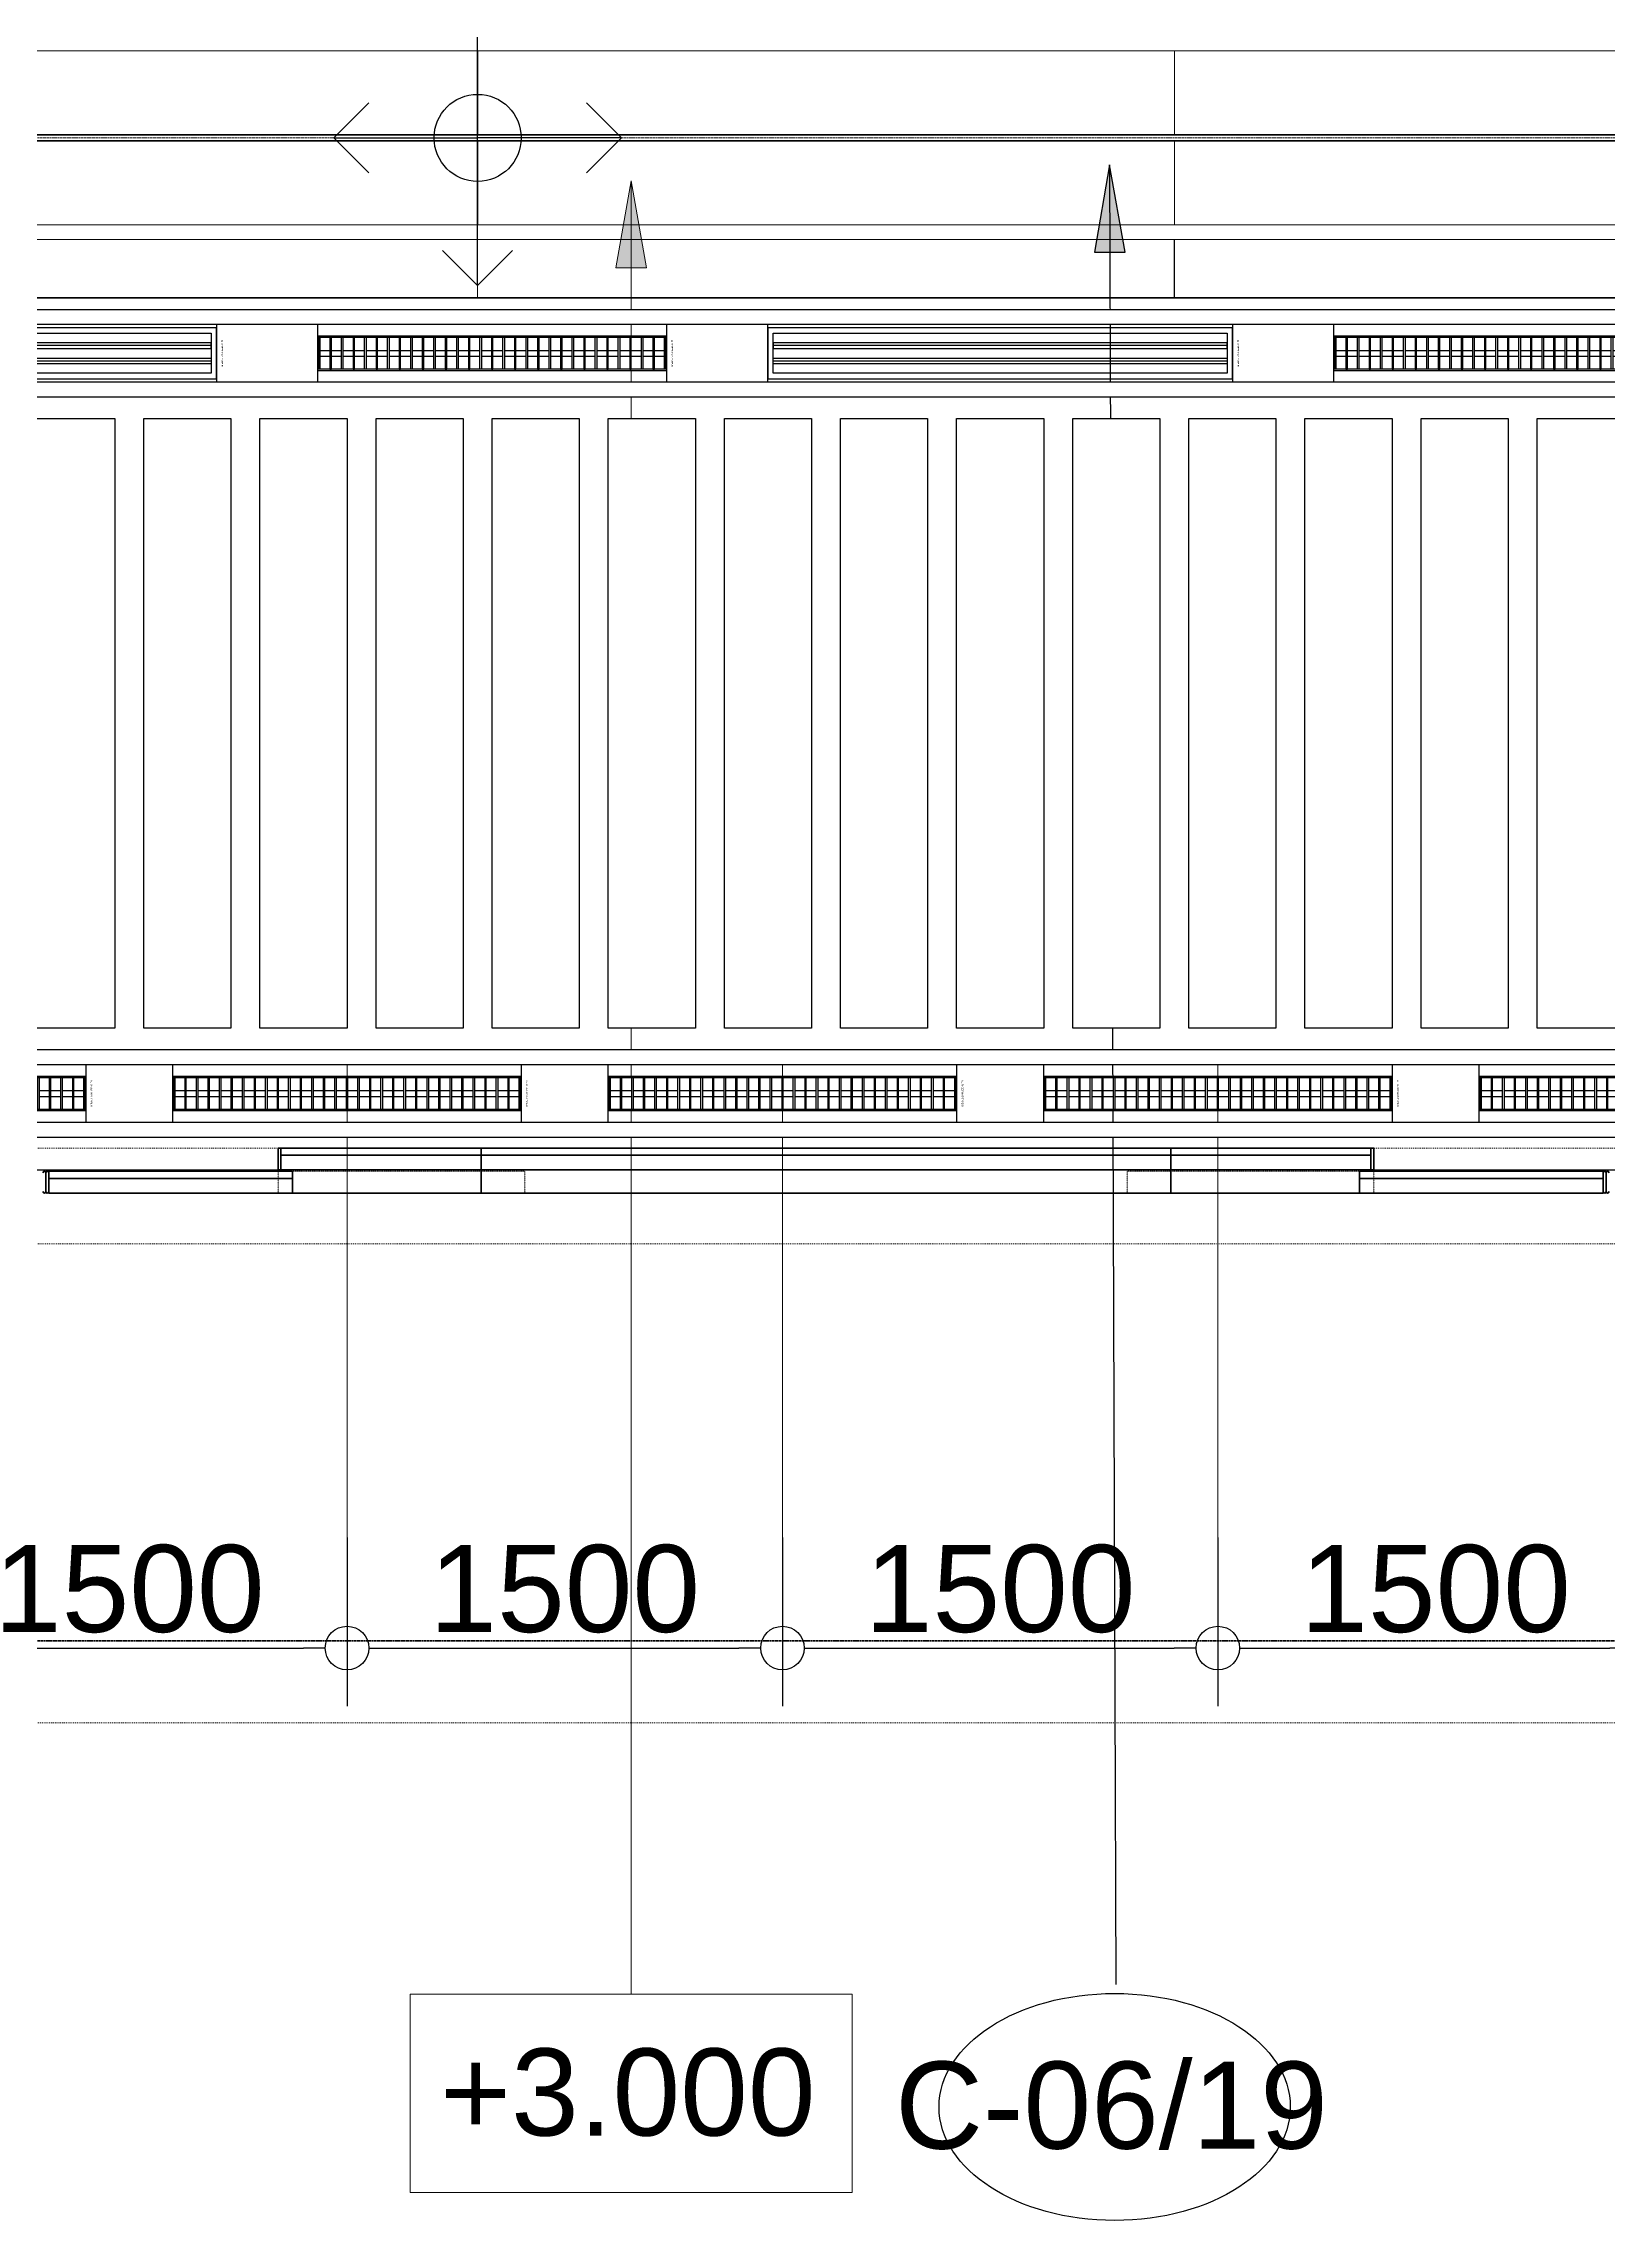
# Model space of a CAD drawing. Header units: millimetres. Extents: x -853228 to -774597, y -17231 to 22435.
# Drawn here: x -808878 to -803487, y -3595 to 3904 of the extents above; entities that cross this region are included whole.
import ezdxf
from ezdxf.enums import TextEntityAlignment as Align
from ezdxf.xclip import XClip

# ---------------------------------------------------------------- set-up
doc = ezdxf.new("R2010")
doc.units = ezdxf.units.MM
doc.header["$XCLIPFRAME"] = 0
for name, pattern in [('DASH', [6.35, 3.175, -3.175]), ('DPA_Grid _ Level 100', [10, 5.5, -1.6, 1.3, -1.6]), ('DPA_Hidden 50', [3, 2, -1]), ('DPA_Hidden 500', [1.4, 0.8, -0.6])]:
    doc.linetypes.add(name, pattern=pattern)
for name, color, linetype in [('000 - WIPEOUT', 250, 'Continuous'), ('001 - ASCESSORIES', 251, 'Continuous'), ('A04_TUBE SERIES', 2, 'Continuous'), ('A11_ALU.SOLID SHEET', 2, 'Continuous')]:
    doc.layers.add(name, color=color, linetype=linetype)
for name, color, linetype, lineweight in [('A-ANNO-DIMS', 1, 'Continuous', 9), ('A-ANNO-NOTE', 3, 'Continuous', 25), ('A-DETL', 1, 'Continuous', 70), ('A-GENM', 1, 'Continuous', 9), ('A-GENM-HDLN', 2, 'DPA_Hidden 500', 9), ('A-GLAZ-CURT', 2, 'Continuous', 9), ('G-ANNO-SECL', 3, 'Continuous', 9), ('G-ANNO-TEXT', 3, 'Continuous', 9), ('I-WALL-E', 2, 'Continuous', 35), ('Q-SPCQ', 2, 'Continuous', 35), ('Q-SPCQ-HDLN', 2, 'DASH', 9), ('S-GRID', 251, 'Continuous', 9)]:
    doc.layers.add(name, color=color, linetype=linetype, lineweight=lineweight)
doc.styles.add('Arial_2', font='arial.ttf', dxfattribs={"height": 300})
doc.dimstyles.new('DPA-DIM-3_0_C-C', dxfattribs={"dimscale": 304.8, "dimtxt": 306.07782, "dimasz": 0.492126, "dimexe": 0.656168, "dimexo": 0.0625, "dimgap": 0.164042, "dimtad": 1, "dimdec": 0, "dimzin": 0, "dimdsep": 46, "dimtxsty": 'Arial_2', "dimblk1": 'DOTBLANK', "dimblk2": 'DOTBLANK', "dimsah": 1, "dimcen": 0.09, "dimdle": 0.656168, "dimadec": 8, "dimazin": 0, "dimtfac": 1, "dimtdec": 4, "dimtix": 1, "dimtmove": 0, "dimatfit": 3, "dimfxl": 1.312336, "dimfxlon": 1, "dimtvp": 1, "dimtolj": 1, "dimtzin": 0, "dimarcsym": 2})

# ---------------------------------------------------------------- blocks, each defined once
blk = doc.blocks.new('DPA_Speciality_PlatformScreenDoor - Length_135300-12767973-4261-01 ENLARGED UPPER PLATFORM LEVEL - REFLECTED CEILING PLAN - SHEET 2')
at = {"layer": 'A-GENM'}
for p, q in [((86962.5, -250), (86764.7, -250)), ((86764.7, -250), (86962.5, -250)), ((86857.5, -250), (86767.5, -250)), ((86767.5, -250), (86857.5, -250)), ((86867.5, -250), (86957.5, -250)), ((86957.5, -250), (86867.5, -250)), ((91337.5, -250), (91535.3, -250)), ((91535.3, -250), (91337.5, -250)), ((91432.5, -250), (91342.5, -250)), ((91342.5, -250), (91432.5, -250)), ((91442.5, -250), (91532.5, -250)), ((91532.5, -250), (91442.5, -250)), ((87515.3, -330), (87639.1, -330)), ((87525.9, -330), (87579, -330)), ((87575.4, -330), (87628.5, -330)), ((89115.3, -330), (89239.1, -330)), ((89125.9, -330), (89179, -330)), ((89175.4, -330), (89228.5, -330))]:
    blk.add_line(p, q, dxfattribs=at)
at = {"layer": 'A-GENM-HDLN'}
for p, q in [((87262.5, -175), (87262.5, -250)), ((87262.5, -175), (88112.5, -175)), ((88112.5, -250), (88112.5, -175)), ((90187.5, -250), (90187.5, -175)), ((91037.5, -175), (90187.5, -175)), ((91037.5, -175), (91037.5, -250)), ((87262.5, -250), (88112.5, -250)), ((91037.5, -250), (90187.5, -250))]:
    blk.add_line(p, q, dxfattribs=at)
at = {"layer": 'Q-SPCQ', "linetype": 'DASH', "lineweight": 9}
blk.add_line((61742.7, 1650), (132340.1, 1650), dxfattribs=at)
at = {"layer": 'Q-SPCQ'}
for p, q in [((86462.5, -245), (86462.5, -180)), ((86462.5, -180), (86462.5, -245)), ((86462.5, -180), (86462.5, -245)), ((86462.5, -245), (86462.5, -180)), ((87312.5, -175), (86472.5, -175)), ((86472.5, -175), (87312.5, -175)), ((86472.5, -175), (86472.5, -225)), ((86472.5, -175), (86472.5, -225)), ((86472.5, -245), (86472.5, -180)), ((86472.5, -180), (86472.5, -245)), ((86502.5, -175), (87282.5, -175)), ((87282.5, -175), (86502.5, -175)), ((87282.5, -175), (86502.5, -175)), ((86502.5, -175), (87282.5, -175)), ((87262.5, -175), (87962.5, -175)), ((87312.5, -225), (87312.5, -175)), ((87312.5, -175), (87312.5, -225)), ((87962.5, -175), (87962.5, -330)), ((87962.5, -175), (90337.5, -175)), ((87962.5, -330), (87962.5, -175)), ((87962.5, -200), (87962.5, -175.9)), ((87962.5, -175.9), (87962.5, -200)), ((87962.5, -305), (87962.5, -200)), ((87962.5, -200), (87962.5, -305)), ((90337.5, -175), (90337.5, -330)), ((90337.5, -175), (91037.5, -175)), ((90337.5, -330), (90337.5, -175)), ((90337.5, -200), (90337.5, -175.9)), ((90337.5, -175.9), (90337.5, -200)), ((90337.5, -305), (90337.5, -200)), ((90337.5, -200), (90337.5, -305)), ((90987.5, -175), (91827.5, -175)), ((91827.5, -175), (90987.5, -175)), ((90987.5, -175), (90987.5, -225)), ((90987.5, -225), (90987.5, -175)), ((91797.5, -175), (91017.5, -175)), ((91017.5, -175), (91797.5, -175)), ((91017.5, -175), (91797.5, -175)), ((91797.5, -175), (91017.5, -175)), ((91827.5, -225), (91827.5, -175)), ((91827.5, -225), (91827.5, -175)), ((91827.5, -180), (91827.5, -245)), ((91827.5, -245), (91827.5, -180)), ((91837.5, -245), (91837.5, -180)), ((91837.5, -180), (91837.5, -245)), ((91837.5, -180), (91837.5, -245)), ((91837.5, -245), (91837.5, -180)), ((86472.5, -225), (87312.5, -225)), ((87312.5, -225), (86472.5, -225)), ((86472.5, -250), (86472.5, -225)), ((86472.5, -225), (86472.5, -250)), ((87312.5, -225), (86472.5, -225)), ((86472.5, -225), (86472.5, -250)), ((86472.5, -250), (86472.5, -225)), ((86472.5, -225), (87312.5, -225)), ((87312.5, -225), (86472.5, -225)), ((86472.5, -225), (87312.5, -225)), ((86472.5, -250), (87312.5, -250)), ((87312.5, -250), (86472.5, -250)), ((86472.5, -250), (87312.5, -250)), ((87312.5, -250), (86472.5, -250)), ((87282.5, -225), (86502.5, -225)), ((86502.5, -225), (87282.5, -225)), ((86502.5, -225), (87282.5, -225)), ((87282.5, -225), (86502.5, -225)), ((87262.5, -225), (86522.5, -225)), ((86522.5, -225), (87262.5, -225)), ((87262.5, -225), (86522.5, -225)), ((86522.5, -225), (87262.5, -225)), ((87262.5, -250), (86522.5, -250)), ((86522.5, -250), (87262.5, -250)), ((87262.5, -250), (86522.5, -250)), ((86522.5, -250), (87262.5, -250)), ((87262.5, -305), (87262.5, -250)), ((87262.5, -250), (87262.5, -330)), ((87272.5, -255), (87262.5, -255)), ((87262.5, -255), (87262.5, -330)), ((87262.5, -330), (87262.5, -255)), ((87262.5, -255), (87272.5, -255)), ((87272.5, -330), (87272.5, -255)), ((87272.5, -255), (87272.5, -330)), ((87962.5, -255), (87272.5, -255)), ((87272.5, -255), (87962.5, -255)), ((87272.5, -255), (87272.5, -305)), ((87272.5, -255), (87272.5, -305)), ((87312.5, -225), (87312.5, -250)), ((87312.5, -225), (87312.5, -250)), ((87312.5, -250), (87312.5, -225)), ((87312.5, -225), (87312.5, -250)), ((87322.5, -255), (87902.5, -255)), ((87902.5, -255), (87322.5, -255)), ((87912.5, -255), (87322.5, -255)), ((87322.5, -255), (87912.5, -255)), ((90337.5, -255), (87962.5, -255)), ((87962.5, -255), (90337.5, -255)), ((87962.5, -255), (87962.5, -305)), ((87962.5, -255), (87962.5, -305)), ((87962.5, -305), (87962.5, -255)), ((87962.5, -255), (87962.5, -305)), ((90287.5, -255), (88012.5, -255)), ((88012.5, -255), (90287.5, -255)), ((88022.5, -255), (90277.5, -255)), ((90277.5, -255), (88022.5, -255)), ((90337.5, -255), (91027.5, -255)), ((91027.5, -255), (90337.5, -255)), ((90337.5, -255), (90337.5, -305)), ((90337.5, -305), (90337.5, -255)), ((90337.5, -305), (90337.5, -255)), ((90337.5, -255), (90337.5, -305)), ((90387.5, -255), (90977.5, -255)), ((90977.5, -255), (90387.5, -255)), ((90977.5, -255), (90397.5, -255)), ((90397.5, -255), (90977.5, -255)), ((91827.5, -225), (90987.5, -225)), ((90987.5, -225), (91827.5, -225)), ((90987.5, -250), (90987.5, -225)), ((90987.5, -250), (90987.5, -225)), ((91827.5, -225), (90987.5, -225)), ((90987.5, -225), (90987.5, -250)), ((90987.5, -250), (90987.5, -225)), ((90987.5, -225), (91827.5, -225)), ((90987.5, -225), (91827.5, -225)), ((91827.5, -225), (90987.5, -225)), ((91827.5, -250), (90987.5, -250)), ((90987.5, -250), (91827.5, -250)), ((90987.5, -250), (91827.5, -250)), ((91827.5, -250), (90987.5, -250)), ((91017.5, -225), (91797.5, -225)), ((91797.5, -225), (91017.5, -225)), ((91797.5, -225), (91017.5, -225)), ((91017.5, -225), (91797.5, -225)), ((91027.5, -255), (91027.5, -330)), ((91037.5, -255), (91027.5, -255)), ((91027.5, -255), (91037.5, -255)), ((91027.5, -330), (91027.5, -255)), ((91027.5, -305), (91027.5, -255)), ((91027.5, -305), (91027.5, -255)), ((91037.5, -225), (91777.5, -225)), ((91777.5, -225), (91037.5, -225)), ((91037.5, -225), (91777.5, -225)), ((91777.5, -225), (91037.5, -225)), ((91037.5, -250), (91777.5, -250)), ((91777.5, -250), (91037.5, -250)), ((91037.5, -250), (91777.5, -250)), ((91777.5, -250), (91037.5, -250)), ((91037.5, -330), (91037.5, -250)), ((91037.5, -250), (91037.5, -305)), ((91037.5, -330), (91037.5, -255)), ((91037.5, -255), (91037.5, -330)), ((91827.5, -225), (91827.5, -250)), ((91827.5, -250), (91827.5, -225)), ((91827.5, -250), (91827.5, -225)), ((91827.5, -225), (91827.5, -250)), ((87262.5, -329.1), (87262.5, -305)), ((87262.5, -330), (87962.5, -330)), ((87262.5, -330), (87272.5, -330)), ((87272.5, -330), (87262.5, -330)), ((87962.5, -305), (87272.5, -305)), ((87272.5, -305), (87952.5, -305)), ((87272.5, -305), (87272.5, -330)), ((87272.5, -305), (87272.5, -330)), ((87272.5, -305), (87952.5, -305)), ((87952.5, -305), (87272.5, -305)), ((87272.5, -330), (87272.5, -305)), ((87272.5, -305), (87272.5, -330)), ((87962.5, -305), (87272.5, -305)), ((87272.5, -305), (87962.5, -305)), ((87952.5, -330), (87272.5, -330)), ((87272.5, -330), (87962.5, -330)), ((87272.5, -330), (87952.5, -330)), ((87952.5, -330), (87272.5, -330)), ((87902.5, -305), (87322.5, -305)), ((87322.5, -305), (87902.5, -305)), ((87902.5, -305), (87322.5, -305)), ((87322.5, -305), (87902.5, -305)), ((87912.5, -305), (87322.5, -305)), ((87322.5, -305), (87912.5, -305)), ((87322.5, -305), (87902.5, -305)), ((87902.5, -305), (87322.5, -305)), ((87902.5, -330), (87322.5, -330)), ((87322.5, -330), (87902.5, -330)), ((87902.5, -330), (87322.5, -330)), ((87322.5, -330), (87902.5, -330)), ((87952.5, -305), (87962.5, -305)), ((87962.5, -330), (87952.5, -330)), ((87962.5, -329.1), (87962.5, -305)), ((90337.5, -305), (87962.5, -305)), ((87962.5, -305), (87972.5, -305)), ((87962.5, -330), (87962.5, -305)), ((87962.5, -305), (87962.5, -330)), ((90337.5, -305), (87962.5, -305)), ((87962.5, -305), (90337.5, -305)), ((87962.5, -305), (87962.5, -329.1)), ((87962.5, -330), (87962.5, -305)), ((87962.5, -305), (87962.5, -330)), ((87962.5, -330), (90337.5, -330)), ((87972.5, -330), (87962.5, -330)), ((87962.5, -330), (90337.5, -330)), ((87972.5, -305), (90327.5, -305)), ((87972.5, -305), (90327.5, -305)), ((90327.5, -305), (87972.5, -305)), ((90327.5, -330), (87972.5, -330)), ((87972.5, -330), (90327.5, -330)), ((90327.5, -330), (87972.5, -330)), ((90287.5, -305), (88012.5, -305)), ((88012.5, -305), (90287.5, -305)), ((90277.5, -305), (88022.5, -305)), ((88022.5, -305), (90277.5, -305)), ((90277.5, -305), (88022.5, -305)), ((88022.5, -305), (90277.5, -305)), ((88022.5, -305), (90277.5, -305)), ((90277.5, -305), (88022.5, -305)), ((90277.5, -330), (88022.5, -330)), ((88022.5, -330), (90277.5, -330)), ((90277.5, -330), (88022.5, -330)), ((88022.5, -330), (90277.5, -330)), ((90327.5, -305), (90337.5, -305)), ((90337.5, -330), (90327.5, -330)), ((90337.5, -329.1), (90337.5, -305)), ((90337.5, -305), (90347.5, -305)), ((91027.5, -305), (90337.5, -305)), ((90337.5, -305), (90337.5, -330)), ((90337.5, -330), (90337.5, -305)), ((90337.5, -305), (91027.5, -305)), ((91027.5, -305), (90337.5, -305)), ((90337.5, -305), (90337.5, -329.1)), ((90337.5, -330), (90337.5, -305)), ((90337.5, -305), (90337.5, -330)), ((90337.5, -330), (91037.5, -330)), ((90337.5, -330), (91027.5, -330)), ((90347.5, -330), (90337.5, -330)), ((90347.5, -305), (91027.5, -305)), ((91027.5, -305), (90347.5, -305)), ((90347.5, -305), (91027.5, -305)), ((91027.5, -330), (90347.5, -330)), ((91027.5, -330), (90347.5, -330)), ((90347.5, -330), (91027.5, -330)), ((90387.5, -305), (90977.5, -305)), ((90977.5, -305), (90387.5, -305)), ((90397.5, -305), (90977.5, -305)), ((90977.5, -305), (90397.5, -305)), ((90397.5, -305), (90977.5, -305)), ((90977.5, -305), (90397.5, -305)), ((90977.5, -305), (90397.5, -305)), ((90397.5, -305), (90977.5, -305)), ((90397.5, -330), (90977.5, -330)), ((90977.5, -330), (90397.5, -330)), ((90397.5, -330), (90977.5, -330)), ((90977.5, -330), (90397.5, -330)), ((91027.5, -330), (91027.5, -305)), ((91027.5, -330), (91027.5, -305)), ((91027.5, -305), (91027.5, -330)), ((91027.5, -330), (91027.5, -305)), ((91027.5, -330), (91037.5, -330)), ((91037.5, -330), (91027.5, -330)), ((91037.5, -305), (91037.5, -329.1))]:
    blk.add_line(p, q, dxfattribs=at)
for centre, start, end in [((86457.5, -180), 0, 180), ((86457.5, -180), 60, 120), ((86457.5, -180), 360, 30), ((86467.5, -180), 0, 180), ((86467.5, -180), 150, 180), ((86467.5, -180), 60, 120), ((86467.5, -180), 0, 45), ((91832.5, -180), 0, 180), ((91832.5, -180), 135, 180), ((91832.5, -180), 60, 120), ((91832.5, -180), 360, 30), ((91842.5, -180), 0, 180), ((91842.5, -180), 150, 180), ((91842.5, -180), 60, 120), ((86457.5, -245), 180, 0), ((86457.5, -245), 240, 300), ((86457.5, -245), 330, 0), ((86467.5, -245), 180, 210), ((86467.5, -245), 180, 360), ((86467.5, -245), 240, 300), ((86467.5, -245), 330, 360), ((91832.5, -245), 180, 210), ((91832.5, -245), 180, 0), ((91832.5, -245), 240, 300), ((91832.5, -245), 330, 0), ((91842.5, -245), 180, 210), ((91842.5, -245), 180, 360), ((91842.5, -245), 240, 300)]:
    blk.add_arc(centre, 5, start, end, dxfattribs=at)
at = {"layer": 'Q-SPCQ-HDLN'}
for p, q in [((132340.1, 0), (61742.7, 0)), ((132340.1, -330), (61742.7, -330)), ((132340.1, -400), (61742.7, -400))]:
    blk.add_line(p, q, dxfattribs=at)
blk = doc.blocks.new('Ceiling Tags - Ceiling Tags-9510765-4261-01 ENLARGED UPPER PLATFORM LEVEL - REFLECTED CEILING PLAN - SHEET 2')
at = {"layer": 'A-ANNO-NOTE'}
blk.add_ellipse((0, 0), major_axis=(6.049, 0), ratio=0.646436, dxfattribs=at)
blk = doc.blocks.new('DPA_AN_Setting out - Center-8732820-4261-01 ENLARGED UPPER PLATFORM LEVEL - REFLECTED CEILING PLAN - SHEET 2')
at = {"layer": 'A-ANNO-NOTE'}
for p, q in [((-1.206, 3.877), (0, 5.083)), ((1.206, 3.877), (0, 5.083)), ((0, 0), (0, 5.083)), ((-3.744, 1.206), (-4.95, 0)), ((3.744, 1.206), (4.95, 0)), ((-3.744, -1.206), (-4.95, 0)), ((-4.95, 0), (0, 0)), ((4.95, 0), (0, 0)), ((3.744, -1.206), (4.95, 0)), ((0, -5.083), (0, 0)), ((-1.206, -3.877), (0, -5.083)), ((1.206, -3.877), (0, -5.083))]:
    blk.add_line(p, q, dxfattribs=at)
blk.add_circle((0, 0), 1.5, dxfattribs=at)
blk = doc.blocks.new('System Panel - DPA-AR_Metal Ceiling Rectangular Panel-V7-4261-01 ENLARGED UPPER PLATFORM LEVEL - REFLECTED CEILING PLAN - SHEET 2')
at = {"layer": 'A-GLAZ-CURT'}
for p, q in [((-818782.4, 3229), (-821182.4, 3229)), ((-821182.4, 3229), (-821182.4, 3029)), ((-821182.4, 3029), (-821182.4, 3229)), ((-821182.4, 3229), (-818782.4, 3229)), ((-818782.4, 3029), (-818782.4, 3229)), ((-818782.4, 3229), (-818782.4, 3029)), ((-821182.4, 3029), (-818782.4, 3029)), ((-818782.4, 3029), (-821182.4, 3029))]:
    blk.add_line(p, q, dxfattribs=at)
blk = doc.blocks.new('System Panel - DPA-AR_Metal Ceiling Rectangular Panel-V11-4261-01 ENLARGED UPPER PLATFORM LEVEL - REFLECTED CEILING PLAN - SHEET 2')
at = {"layer": 'A-GLAZ-CURT'}
for p, q in [((-825657.4, 3229), (-827782.3, 3229)), ((-827782.3, 3229), (-827782.3, 3029)), ((-827782.3, 3029), (-827782.3, 3229)), ((-827782.3, 3229), (-825657.4, 3229)), ((-827782.3, 3029), (-825657.3, 3029)), ((-825657.3, 3029), (-827782.3, 3029))]:
    blk.add_line(p, q, dxfattribs=at)
blk = doc.blocks.new('System Panel - DPA-AR_Metal Ceiling Rectangular Panel-V18-4261-01 ENLARGED UPPER PLATFORM LEVEL - REFLECTED CEILING PLAN - SHEET 2')
at = {"layer": 'A-GLAZ-CURT'}
for p, q in [((-807382.3, 3879), (-809782.3, 3879)), ((-809782.3, 3879), (-809782.3, 3589)), ((-809782.3, 3589), (-809782.3, 3879)), ((-809782.3, 3879), (-807382.3, 3879)), ((-807382.3, 3589), (-807382.3, 3879)), ((-807382.3, 3879), (-807382.3, 3589)), ((-809782.3, 3569), (-809782.3, 3279)), ((-809782.3, 3279), (-809782.3, 3569)), ((-807382.3, 3279), (-807382.3, 3569)), ((-807382.3, 3569), (-807382.3, 3279)), ((-809782.3, 3279), (-807382.3, 3279)), ((-807382.3, 3279), (-809782.3, 3279))]:
    blk.add_line(p, q, dxfattribs=at)
blk = doc.blocks.new('System Panel - DPA-AR_Metal Ceiling Rectangular Panel-V19-4261-01 ENLARGED UPPER PLATFORM LEVEL - REFLECTED CEILING PLAN - SHEET 2')
at = {"layer": 'A-GLAZ-CURT'}
for p, q in [((-802857.4, 3879), (-804982.3, 3879)), ((-804982.3, 3879), (-804982.3, 3589)), ((-804982.3, 3589), (-804982.3, 3879)), ((-804982.3, 3879), (-802857.4, 3879)), ((-804982.3, 3569), (-804982.3, 3279)), ((-804982.3, 3279), (-804982.3, 3569)), ((-804982.3, 3279), (-802857.4, 3279)), ((-802857.4, 3279), (-804982.3, 3279))]:
    blk.add_line(p, q, dxfattribs=at)
blk = doc.blocks.new('*U470')
at = {"layer": 'A-GLAZ-CURT'}
for name, p in [('System Panel - DPA-AR_Metal Ceiling Rectangular Panel-V18-4261-01 ENLARGED UPPER PLATFORM LEVEL - REFLECTED CEILING PLAN - SHEET 2', (801682.4, -3579)), ('System Panel - DPA-AR_Metal Ceiling Rectangular Panel-V18-4261-01 ENLARGED UPPER PLATFORM LEVEL - REFLECTED CEILING PLAN - SHEET 2', (804082.4, -3579)), ('System Panel - DPA-AR_Metal Ceiling Rectangular Panel-V19-4261-01 ENLARGED UPPER PLATFORM LEVEL - REFLECTED CEILING PLAN - SHEET 2', (801682.4, -3579)), ('System Panel - DPA-AR_Metal Ceiling Rectangular Panel-V7-4261-01 ENLARGED UPPER PLATFORM LEVEL - REFLECTED CEILING PLAN - SHEET 2', (813082.4, -3579)), ('System Panel - DPA-AR_Metal Ceiling Rectangular Panel-V7-4261-01 ENLARGED UPPER PLATFORM LEVEL - REFLECTED CEILING PLAN - SHEET 2', (815482.4, -3579)), ('System Panel - DPA-AR_Metal Ceiling Rectangular Panel-V11-4261-01 ENLARGED UPPER PLATFORM LEVEL - REFLECTED CEILING PLAN - SHEET 2', (824482.4, -3579))]:
    blk.add_blockref(name, p, dxfattribs=at)
blk = doc.blocks.new('_DotBlank')
at = {"color": 0, "linetype": 'ByBlock', "lineweight": -2}
blk.add_line((-0.5, 0), (-1, 0), dxfattribs=at)
blk.add_circle((0, 0), 0.5, dxfattribs=at)
blk = doc.blocks.new('*D441')
at = {"layer": 'A-ANNO-DIMS', "color": 0, "lineweight": -2, "transparency": 16777216}
for p, q in [((-7650, -4821.6), (-7650, -5402.5)), ((-6150, -4821.6), (-6150, -5402.5)), ((-7500, -5202.5), (-6300, -5202.5))]:
    blk.add_line(p, q, dxfattribs=at)
at = {"layer": 'Defpoints', "color": 0, "transparency": 16777216}
for p in [(-7650, -4802.5), (-6150, -4802.5), (-6150, -5202.5)]:
    blk.add_point(p, dxfattribs=at)
at = {"layer": 'A-ANNO-DIMS', "color": 0, "lineweight": -2, "transparency": 16777216, "xscale": 150, "yscale": 150, "zscale": 150, "rotation": 180}
blk.add_blockref('_DotBlank', (-7650, -5202.5), dxfattribs=at)
at = {"layer": 'A-ANNO-DIMS', "color": 0, "lineweight": -2, "transparency": 16777216, "xscale": 150, "yscale": 150, "zscale": 150}
blk.add_blockref('_DotBlank', (-6150, -5202.5), dxfattribs=at)
at = {"layer": 'A-ANNO-DIMS', "color": 0, "transparency": 16777216, "insert": (-6900, -4999.4), "char_height": 300, "width": 1107.531, "attachment_point": 5, "style": 'Arial_2'}
blk.add_mtext('\\A1;1500', dxfattribs=at)
blk = doc.blocks.new('*D442')
at = {"layer": 'A-ANNO-DIMS', "color": 0, "lineweight": -2, "transparency": 16777216}
for p, q in [((-6150, -4821.6), (-6150, -5402.5)), ((-4650, -4821.6), (-4650, -5402.5)), ((-6000, -5202.5), (-4800, -5202.5))]:
    blk.add_line(p, q, dxfattribs=at)
at = {"layer": 'Defpoints', "color": 0, "transparency": 16777216}
for p in [(-6150, -4802.5), (-4650, -4802.5), (-4650, -5202.5)]:
    blk.add_point(p, dxfattribs=at)
at = {"layer": 'A-ANNO-DIMS', "color": 0, "lineweight": -2, "transparency": 16777216, "xscale": 150, "yscale": 150, "zscale": 150, "rotation": 180}
blk.add_blockref('_DotBlank', (-6150, -5202.5), dxfattribs=at)
at = {"layer": 'A-ANNO-DIMS', "color": 0, "lineweight": -2, "transparency": 16777216, "xscale": 150, "yscale": 150, "zscale": 150}
blk.add_blockref('_DotBlank', (-4650, -5202.5), dxfattribs=at)
at = {"layer": 'A-ANNO-DIMS', "color": 0, "transparency": 16777216, "insert": (-5400, -4999.4), "char_height": 300, "width": 1107.531, "attachment_point": 5, "style": 'Arial_2'}
blk.add_mtext('\\A1;1500', dxfattribs=at)
blk = doc.blocks.new('*D443')
at = {"layer": 'A-ANNO-DIMS', "color": 0, "lineweight": -2, "transparency": 16777216}
for p, q in [((-4650, -4821.6), (-4650, -5402.5)), ((-3150, -4821.6), (-3150, -5402.5)), ((-4500, -5202.5), (-3300, -5202.5))]:
    blk.add_line(p, q, dxfattribs=at)
at = {"layer": 'Defpoints', "color": 0, "transparency": 16777216}
for p in [(-4650, -4802.5), (-3150, -4802.5), (-3150, -5202.5)]:
    blk.add_point(p, dxfattribs=at)
at = {"layer": 'A-ANNO-DIMS', "color": 0, "lineweight": -2, "transparency": 16777216, "xscale": 150, "yscale": 150, "zscale": 150, "rotation": 180}
blk.add_blockref('_DotBlank', (-4650, -5202.5), dxfattribs=at)
at = {"layer": 'A-ANNO-DIMS', "color": 0, "lineweight": -2, "transparency": 16777216, "xscale": 150, "yscale": 150, "zscale": 150}
blk.add_blockref('_DotBlank', (-3150, -5202.5), dxfattribs=at)
at = {"layer": 'A-ANNO-DIMS', "color": 0, "transparency": 16777216, "insert": (-3900, -4999.4), "char_height": 300, "width": 1107.531, "attachment_point": 5, "style": 'Arial_2'}
blk.add_mtext('\\A1;1500', dxfattribs=at)
blk = doc.blocks.new('*D444')
at = {"layer": 'A-ANNO-DIMS', "color": 0, "lineweight": -2, "transparency": 16777216}
for p, q in [((-3150, -4821.6), (-3150, -5402.5)), ((-1650, -4821.6), (-1650, -5402.5)), ((-3000, -5202.5), (-1800, -5202.5))]:
    blk.add_line(p, q, dxfattribs=at)
at = {"layer": 'Defpoints', "color": 0, "transparency": 16777216}
for p in [(-3150, -4802.5), (-1650, -4802.5), (-1650, -5202.5)]:
    blk.add_point(p, dxfattribs=at)
at = {"layer": 'A-ANNO-DIMS', "color": 0, "lineweight": -2, "transparency": 16777216, "xscale": 150, "yscale": 150, "zscale": 150, "rotation": 180}
blk.add_blockref('_DotBlank', (-3150, -5202.5), dxfattribs=at)
at = {"layer": 'A-ANNO-DIMS', "color": 0, "lineweight": -2, "transparency": 16777216, "xscale": 150, "yscale": 150, "zscale": 150}
blk.add_blockref('_DotBlank', (-1650, -5202.5), dxfattribs=at)
at = {"layer": 'A-ANNO-DIMS', "color": 0, "transparency": 16777216, "insert": (-2400, -4999.4), "char_height": 300, "width": 1107.531, "attachment_point": 5, "style": 'Arial_2'}
blk.add_mtext('\\A1;1500', dxfattribs=at)
blk = doc.blocks.new('*U481')
at = {"layer": 'A11_ALU.SOLID SHEET', "color": 0}
blk.add_lwpolyline([(350, -98.8), (350, 98.8), (0, 98.8), (0, -98.8)], close=True, dxfattribs=at)
at = {"layer": 'Defpoints', "color": 250}
blk.add_point((0, 0), dxfattribs=at)
blk.add_text('AL.SHEET-HAT-TYPE-R', height=6, rotation=270, dxfattribs=at).set_placement((15, 0), align=Align.BOTTOM_CENTER)
blk = doc.blocks.new('*U483')
at = {"layer": '001 - ASCESSORIES', "color": 0, "linetype": 'ByBlock'}
blk.add_lwpolyline([(800, 87.5), (-800, 87.5), (-800, -87.5), (800, -87.5)], close=True, dxfattribs=at)
at = {"layer": '001 - ASCESSORIES', "linetype": 'ByBlock'}
for points in [[(-781.5, 69), (781.5, 69), (781.5, -69), (-781.5, -69)], [(781.5, 36.3), (-781.5, 36.3), (-781.5, 16.3), (781.5, 16.3)], [(-781.5, -16.3), (781.5, -16.3), (781.5, -36.3), (-781.5, -36.3)]]:
    blk.add_lwpolyline(points, close=True, dxfattribs=at)
for points in [[(781.5, 26.3), (-781.5, 26.3)], [(-781.5, -26.3), (781.5, -26.3)]]:
    blk.add_lwpolyline(points, dxfattribs=at)
blk = doc.blocks.new('*U478')
at = {"color": 1}
blk.add_wipeout([(600, -60), (-600, -60), (-600, 60), (600, 60)], dxfattribs=at).dxf.layer = '000 - WIPEOUT'
at = {"layer": '001 - ASCESSORIES', "color": 0}
blk.add_lwpolyline([(600, -60), (-600, -60), (-600, 60), (600, 60)], close=True, dxfattribs=at)
at = {"layer": '001 - ASCESSORIES'}
for points in [[(-593.5, -55), (-598.5, -55), (-598.5, 55), (-593.5, 55)], [(595, -55), (-595, -55), (-595, 55), (595, 55)], [(-558.8, -55), (-553.8, -55), (-553.8, 55), (-558.8, 55)], [(-514, -55), (-519, -55), (-519, 55), (-514, 55)], [(-479.3, -55), (-474.3, -55), (-474.3, 55), (-479.3, 55)], [(-434.6, -55), (-439.6, -55), (-439.6, 55), (-434.6, 55)], [(-399.8, -55), (-394.8, -55), (-394.8, 55), (-399.8, 55)], [(-355.1, -55), (-360.1, -55), (-360.1, 55), (-355.1, 55)], [(-320.4, -55), (-315.4, -55), (-315.4, 55), (-320.4, 55)], [(-275.6, -55), (-280.6, -55), (-280.6, 55), (-275.6, 55)], [(-240.9, -55), (-235.9, -55), (-235.9, 55), (-240.9, 55)], [(-196.2, -55), (-201.2, -55), (-201.2, 55), (-196.2, 55)], [(-161.4, -55), (-156.4, -55), (-156.4, 55), (-161.4, 55)], [(-116.7, -55), (-121.7, -55), (-121.7, 55), (-116.7, 55)], [(-82, -55), (-77, -55), (-77, 55), (-82, 55)], [(-37.2, -55), (-42.2, -55), (-42.2, 55), (-37.2, 55)], [(-2.5, -55), (2.5, -55), (2.5, 55), (-2.5, 55)], [(42.2, -55), (37.2, -55), (37.2, 55), (42.2, 55)], [(77, -55), (82, -55), (82, 55), (77, 55)], [(121.7, -55), (116.7, -55), (116.7, 55), (121.7, 55)], [(156.4, -55), (161.4, -55), (161.4, 55), (156.4, 55)], [(201.2, -55), (196.2, -55), (196.2, 55), (201.2, 55)], [(235.9, -55), (240.9, -55), (240.9, 55), (235.9, 55)], [(280.6, -55), (275.6, -55), (275.6, 55), (280.6, 55)], [(315.4, -55), (320.4, -55), (320.4, 55), (315.4, 55)], [(360.1, -55), (355.1, -55), (355.1, 55), (360.1, 55)], [(394.8, -55), (399.8, -55), (399.8, 55), (394.8, 55)], [(439.6, -55), (434.6, -55), (434.6, 55), (439.6, 55)], [(474.3, -55), (479.3, -55), (479.3, 55), (474.3, 55)], [(519, -55), (514, -55), (514, 55), (519, 55)], [(553.8, -55), (558.8, -55), (558.8, 55), (553.8, 55)], [(598.5, -55), (593.5, -55), (593.5, 55), (598.5, 55)]]:
    blk.add_lwpolyline(points, close=True, dxfattribs=at)
for points in [[(-593.5, 10), (-558.8, 10)], [(-553.8, 10), (-519, 10)], [(-514, 10), (-479.3, 10)], [(-474.3, 10), (-439.6, 10)], [(-434.6, 10), (-399.8, 10)], [(-394.8, 10), (-360.1, 10)], [(-355.1, 10), (-320.4, 10)], [(-315.4, 10), (-280.6, 10)], [(-275.6, 10), (-240.9, 10)], [(-235.9, 10), (-201.2, 10)], [(-196.2, 10), (-161.4, 10)], [(-156.4, 10), (-121.7, 10)], [(-116.7, 10), (-82, 10)], [(-77, 10), (-42.2, 10)], [(-37.2, 10), (-2.5, 10)], [(2.5, 10), (37.2, 10)], [(42.2, 10), (77, 10)], [(82, 10), (116.7, 10)], [(121.7, 10), (156.4, 10)], [(161.4, 10), (196.2, 10)], [(201.2, 10), (235.9, 10)], [(240.9, 10), (275.6, 10)], [(280.6, 10), (315.4, 10)], [(320.4, 10), (355.1, 10)], [(360.1, 10), (394.8, 10)], [(399.8, 10), (434.6, 10)], [(439.6, 10), (474.3, 10)], [(479.3, 10), (514, 10)], [(519, 10), (553.8, 10)], [(558.8, 10), (593.5, 10)], [(-593.5, -10), (-558.8, -10)], [(-553.8, -10), (-519, -10)], [(-514, -10), (-479.3, -10)], [(-474.3, -10), (-439.6, -10)], [(-434.6, -10), (-399.8, -10)], [(-394.8, -10), (-360.1, -10)], [(-355.1, -10), (-320.4, -10)], [(-315.4, -10), (-280.6, -10)], [(-275.6, -10), (-240.9, -10)], [(-235.9, -10), (-201.2, -10)], [(-196.2, -10), (-161.4, -10)], [(-156.4, -10), (-121.7, -10)], [(-116.7, -10), (-82, -10)], [(-77, -10), (-42.2, -10)], [(-37.2, -10), (-2.5, -10)], [(2.5, -10), (37.2, -10)], [(42.2, -10), (77, -10)], [(82, -10), (116.7, -10)], [(121.7, -10), (156.4, -10)], [(161.4, -10), (196.2, -10)], [(201.2, -10), (235.9, -10)], [(240.9, -10), (275.6, -10)], [(280.6, -10), (315.4, -10)], [(320.4, -10), (355.1, -10)], [(360.1, -10), (394.8, -10)], [(399.8, -10), (434.6, -10)], [(439.6, -10), (474.3, -10)], [(479.3, -10), (514, -10)], [(519, -10), (553.8, -10)], [(558.8, -10), (593.5, -10)]]:
    blk.add_lwpolyline(points, dxfattribs=at)
blk = doc.blocks.new('*U486')
at = {"layer": 'A11_ALU.SOLID SHEET', "color": 0}
blk.add_lwpolyline([(300, -98.8), (300, 98.8), (0, 98.8), (0, -98.8)], close=True, dxfattribs=at)
at = {"layer": 'Defpoints', "color": 250}
blk.add_point((0, 0), dxfattribs=at)
blk.add_text('AL.SHEET-HAT-TYPE-R', height=6, rotation=270, dxfattribs=at).set_placement((15, 0), align=Align.BOTTOM_CENTER)
blk = doc.blocks.new('*U503')
blk.add_attdef('EXTR.OVL-LENGTH_', (-25, -59.1), '', height=5)
blk.add_wipeout([(-25, 0), (25, 0), (25, 67400), (-25, 67400)]).dxf.layer = '000 - WIPEOUT'
at = {"layer": 'A04_TUBE SERIES', "color": 0}
blk.add_lwpolyline([(-25, 0), (25, 0), (25, 67400), (-25, 67400)], close=True, dxfattribs=at)
blk = doc.blocks.new('*U505')
blk.add_attdef('EXTR.OVL-LENGTH_', (-25, -59.1), '', height=5)
blk.add_wipeout([(-25, 0), (25, 0), (25, 67400), (-25, 67400)]).dxf.layer = '000 - WIPEOUT'
at = {"layer": 'A04_TUBE SERIES', "color": 0}
blk.add_lwpolyline([(-25, 0), (25, 0), (25, 67400), (-25, 67400)], close=True, dxfattribs=at)
blk = doc.blocks.new('*U507')
blk.add_attdef('EXTR.OVL-LENGTH_', (-25, -59.1), '', height=5)
blk.add_wipeout([(-25, 0), (25, 0), (25, 67400), (-25, 67400)]).dxf.layer = '000 - WIPEOUT'
at = {"layer": 'A04_TUBE SERIES', "color": 0}
blk.add_lwpolyline([(-25, 0), (25, 0), (25, 67400), (-25, 67400)], close=True, dxfattribs=at)
blk = doc.blocks.new('*U509')
blk.add_attdef('EXTR.OVL-LENGTH_', (-25, -59.1), '', height=5)
blk.add_wipeout([(-25, 0), (25, 0), (25, 67400), (-25, 67400)]).dxf.layer = '000 - WIPEOUT'
at = {"layer": 'A04_TUBE SERIES', "color": 0}
blk.add_lwpolyline([(-25, 0), (25, 0), (25, 67400), (-25, 67400)], close=True, dxfattribs=at)
blk = doc.blocks.new('*U630')
at = {"color": 3}
for points in [[(-1050, -9250), (1050, -9250), (1050, -9550), (-1050, -9550)], [(-1050, -9650), (1050, -9650), (1050, -9950), (-1050, -9950)], [(-1050, -10050), (1050, -10050), (1050, -10350), (-1050, -10350)], [(-1050, -10450), (1050, -10450), (1050, -10750), (-1050, -10750)], [(-1050, -10850), (1050, -10850), (1050, -11150), (-1050, -11150)], [(-1050, -11250), (1050, -11250), (1050, -11550), (-1050, -11550)], [(-1050, -11650), (1050, -11650), (1050, -11950), (-1050, -11950)], [(-1050, -12050), (1050, -12050), (1050, -12350), (-1050, -12350)], [(-1050, -12450), (1050, -12450), (1050, -12750), (-1050, -12750)], [(-1050, -12850), (1050, -12850), (1050, -13150), (-1050, -13150)], [(-1050, -13250), (1050, -13250), (1050, -13550), (-1050, -13550)], [(-1050, -13650), (1050, -13650), (1050, -13950), (-1050, -13950)], [(-1050, -14050), (1050, -14050), (1050, -14350), (-1050, -14350)], [(-1050, -14450), (1050, -14450), (1050, -14750), (-1050, -14750)]]:
    blk.add_wipeout(points, dxfattribs=at).dxf.layer = '000 - WIPEOUT'
at = {"layer": 'A11_ALU.SOLID SHEET', "color": 0, "linetype": 'ByBlock'}
for points in [[(-1050, -9550), (1050, -9550), (1050, -9250), (-1050, -9250)], [(-1050, -9950), (1050, -9950), (1050, -9650), (-1050, -9650)], [(-1050, -10350), (1050, -10350), (1050, -10050), (-1050, -10050)], [(-1050, -10750), (1050, -10750), (1050, -10450), (-1050, -10450)], [(-1050, -11150), (1050, -11150), (1050, -10850), (-1050, -10850)], [(-1050, -11550), (1050, -11550), (1050, -11250), (-1050, -11250)], [(-1050, -11950), (1050, -11950), (1050, -11650), (-1050, -11650)], [(-1050, -12350), (1050, -12350), (1050, -12050), (-1050, -12050)], [(-1050, -12750), (1050, -12750), (1050, -12450), (-1050, -12450)], [(-1050, -13150), (1050, -13150), (1050, -12850), (-1050, -12850)], [(-1050, -13550), (1050, -13550), (1050, -13250), (-1050, -13250)], [(-1050, -13950), (1050, -13950), (1050, -13650), (-1050, -13650)], [(-1050, -14350), (1050, -14350), (1050, -14050), (-1050, -14050)], [(-1050, -14750), (1050, -14750), (1050, -14450), (-1050, -14450)]]:
    blk.add_lwpolyline(points, close=True, dxfattribs=at)
blk = doc.blocks.new('*U908')
blk.add_lwpolyline([(27650, -552), (-107450, -552), (-107450, -3555), (27650, -3555)], close=True)
for p in [(-64400, -742), (-64400, -742), (-60900, -742), (-60900, -742)]:
    blk.add_blockref('*U483', p)
at = {"layer": 'A11_ALU.SOLID SHEET', "color": 1}
for name, p in [('*U481', (-63600, -742)), ('*U481', (-60100, -742)), ('*U486', (-64050, -3292)), ('*U486', (-61050, -3292))]:
    blk.add_blockref(name, p, dxfattribs=at)
for p in [(-62650, -742), (-59150, -742), (-64650, -3292), (-63150, -3292), (-60150, -3292)]:
    blk.add_blockref('*U478', p)
at = {"layer": 'A11_ALU.SOLID SHEET', "color": 0, "linetype": 'ByBlock', "xscale": -1, "rotation": 90}
blk.add_blockref('*U630', (-73500, -2017), dxfattribs=at)
at = {"layer": 'A11_ALU.SOLID SHEET', "color": 1}
for name, p in [('*U481', (-63600, -742)), ('*U481', (-62050, -742)), ('*U481', (-60100, -742)), ('*U486', (-62550, -3292)), ('*U486', (-59550, -3292))]:
    blk.add_blockref(name, p, dxfattribs=at)
for p in [(-62650, -742), (-59150, -742), (-61650, -3292), (-58650, -3292)]:
    blk.add_blockref('*U478', p)
at = {"layer": 'A04_TUBE SERIES', "color": 0, "linetype": 'ByBlock', "rotation": 90}
for name, p in [('*U507', (-39950, -3167)), ('*U509', (-39950, -3417))]:
    blk.add_blockref(name, p, dxfattribs=at)
at = {"layer": 'A11_ALU.SOLID SHEET', "color": 1}
blk.add_blockref('*U481', (-62050, -742), dxfattribs=at)
at = {"layer": 'A04_TUBE SERIES', "color": 0, "linetype": 'ByBlock', "rotation": 90}
for name, p in [('*U503', (-39950, -617)), ('*U505', (-39950, -867))]:
    blk.add_blockref(name, p, dxfattribs=at)
blk = doc.blocks.new('C-1-PP19-AR-4261-01-B_20250910-022855_EXDIM')
at = {"layer": 'A-DETL', "color": 55, "linetype": 'DPA_Hidden 50', "lineweight": 9}
for p, q in [((-6150, -3151), (-6150, -4971)), ((-6150, -3151), (-6150, -4971)), ((-4650, -3151), (-4650, -4971)), ((-3150, -3171), (-3150, -4971))]:
    blk.add_line(p, q, dxfattribs=at)
at = {"layer": 'S-GRID', "linetype": 'DPA_Grid _ Level 100'}
blk.add_line((22800, 0), (-50217.4, 0), dxfattribs=at)
at = {"layer": 'A-ANNO-DIMS'}
for base, p1, p2, picture, middle in [((-6150, -5202.5), (-7650, -4802.5), (-6150, -4802.5), '*D441', (-6900, -4999.4)), ((-4650, -5202.5), (-6150, -4802.5), (-4650, -4802.5), '*D442', (-5400, -4999.4)), ((-3150, -5202.5), (-4650, -4802.5), (-3150, -4802.5), '*D443', (-3900, -4999.4)), ((-1650, -5202.5), (-3150, -4802.5), (-1650, -4802.5), '*D444', (-2400, -4999.4))]:
    dim = blk.add_linear_dim(base=base, p1=p1, p2=p2, dimstyle='DPA-DIM-3_0_C-C', override={"dimpost": '<>', "dimfxl": 1500}, dxfattribs=at)
    dim.commit()
    dim.dimension.update_dxf_attribs({"geometry": picture, "text_midpoint": middle})

msp = doc.modelspace()

# ---------------------------------------------------------------- hatches: boundary and pattern name
at = {"layer": 'A-ANNO-NOTE'}
msp.add_hatch(color=256, dxfattribs=at).paths.add_polyline_path([(-805206.1, 3485.6), (-805257.9, 3185.4), (-805152.1, 3185.7)])
at = {"layer": 'G-ANNO-TEXT'}
msp.add_hatch(color=7, dxfattribs=at).paths.add_polyline_path([(-806853.8, 3430.8), (-806906.7, 3130.8), (-806800.9, 3130.8)])

# ---------------------------------------------------------------- linework, layer by layer
at = {"layer": 'A-ANNO-NOTE'}
for p, q in [((-805206.1, 3485.6), (-805257.9, 3185.4)), ((-805152.1, 3185.7), (-805206.1, 3485.6)), ((-805206.1, 3485.6), (-805183.8, -2782.5)), ((-805257.9, 3185.4), (-805152.1, 3185.7))]:
    msp.add_line(p, q, dxfattribs=at)
at = {"layer": 'G-ANNO-SECL', "linetype": 'DPA_Grid _ Level 100', "lineweight": 50}
msp.add_line((-851396.2, -1598.3), (-777530.8, -1598.3), dxfattribs=at)
at = {"layer": 'G-ANNO-TEXT', "color": 10}
for p, q in [((-806853.8, 3430.8), (-806906.7, 3130.8)), ((-806800.9, 3130.8), (-806853.8, 3430.8)), ((-806853.8, 3430.8), (-806853.8, -2816.2)), ((-806906.7, 3130.8), (-806800.9, 3130.8))]:
    msp.add_line(p, q, dxfattribs=at)
at = {"layer": 'G-ANNO-TEXT', "color": 10, "flags": 128}
msp.add_lwpolyline([(-806092.6, -3498.6), (-807615, -3498.6), (-807615, -2816.2), (-806092.6, -2816.2)], close=True, dxfattribs=at)
at = {"layer": 'I-WALL-E'}
for p, q in [((-802857.4, 3589), (-811907.3, 3589)), ((-811907.3, 3569), (-802857.4, 3569))]:
    msp.add_line(p, q, dxfattribs=at)

# ---------------------------------------------------------------- block references
for name in ['C-1-PP19-AR-4261-01-B_20250910-022855_EXDIM', '*U470']:
    msp.add_blockref(name, (-801682.4, 3579))
at = {"layer": 'A-ANNO-NOTE', "xscale": 100, "yscale": 100, "zscale": 100}
for name, p in [('DPA_AN_Setting out - Center-8732820-4261-01 ENLARGED UPPER PLATFORM LEVEL - REFLECTED CEILING PLAN - SHEET 2', (-807382.4, 3579)), ('Ceiling Tags - Ceiling Tags-9510765-4261-01 ENLARGED UPPER PLATFORM LEVEL - REFLECTED CEILING PLAN - SHEET 2', (-805187.9, -3204.4))]:
    msp.add_blockref(name, p, dxfattribs=at)
at = {"layer": 'Q-SPCQ', "rotation": 180}
msp.add_blockref('DPA_Speciality_PlatformScreenDoor - Length_135300-12767973-4261-01 ENLARGED UPPER PLATFORM LEVEL - REFLECTED CEILING PLAN - SHEET 2', (-717032.4, -231), dxfattribs=at)

# ---------------------------------------------------------------- texts
at = {"layer": 'A-ANNO-NOTE', "lineweight": 9, "insert": (-805944.3, -3048.2), "char_height": 300, "width": 1835.864, "attachment_point": 1, "style": 'Arial_2'}
msp.add_mtext('C-06/19', dxfattribs=at)
at = {"layer": 'G-ANNO-TEXT', "color": 7, "insert": (-807511.8, -3003), "char_height": 300, "width": 1595.358, "attachment_point": 1, "style": 'Arial_2'}
msp.add_mtext('+3.000', dxfattribs=at)

# ---------------------------------------------------------------- next in the draw order: block references
at = {"layer": 'A11_ALU.SOLID SHEET'}
ref = msp.add_blockref('*U908', (-744682.4, 3579), dxfattribs=at)
XClip(ref).set_block_clipping_path([(-104690.1238047112, -9620.0029952963), (-34092.6543255156, 10334.9999958097)])

doc.saveas('drawing.dxf')
